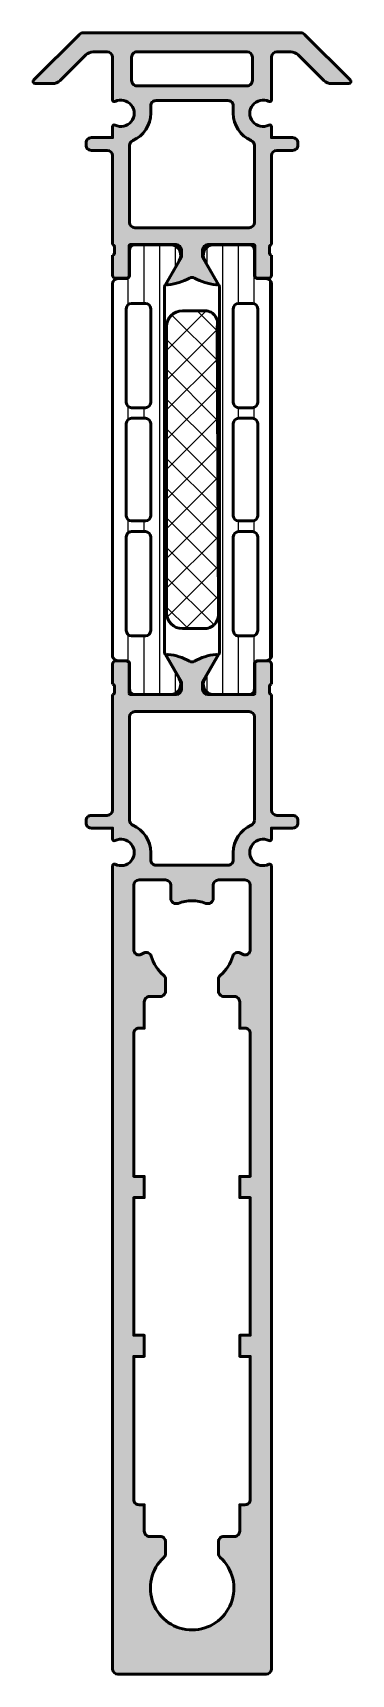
# Model space of a CAD drawing. Extents: x -8 to 23, y -75 to 80.
import ezdxf

# ---------------------------------------------------------------- set-up
doc = ezdxf.new("R2010")
doc.units = 0
for name, color, linetype, lineweight in [('0S-Alu contour', 7, 'Continuous', 50), ('0S-Alu hatch', 252, 'Continuous', 25), ('0S-Plastic contour', 254, 'Continuous', 50), ('0S-Plastic hatch', 253, 'Continuous', 25), ('0S-PT contour', 91, 'Continuous', 50), ('0S-PT hatch', 103, 'Continuous', 25)]:
    doc.layers.add(name, color=color, linetype=linetype, lineweight=lineweight)

# ---------------------------------------------------------------- blocks, each defined once
blk = doc.blocks.new('346070__6AEC225F_9B3D_4365_91C7_5714612A5323_')
at = {"layer": '0S-Alu hatch'}
h = blk.add_hatch(color=256, dxfattribs=at)
edge = h.paths.add_edge_path()
edge.add_arc((-7.3, 75.4), 0.2, 135, 270)
edge.add_line((-7.3, 75.2), (-5.66, 75.2))
edge.add_arc((-5.66, 76.2), 1, 270, 314.9931)
edge.add_line((-4.95, 75.49), (-2.53, 77.91))
edge.add_ellipse((-1.83, 77.2), major_axis=(-1, 0), ratio=1, start_angle=269.9987, end_angle=314.9931, ccw=False)
edge.add_line((-1.83, 78.2), (-0.5, 78.2))
edge.add_ellipse((-0.5, 77.7), major_axis=(-0.5, 0), ratio=1, start_angle=180, end_angle=269.9987, ccw=False)
edge.add_line((0, 77.7), (0, 73.67))
edge.add_arc((0.17, 73.67), 0.166, 179.3236, 296.6132)
edge.add_ellipse((0.8, 72.4), major_axis=(-1.25, 0), ratio=1, start_angle=63.3867, end_angle=296.6132, ccw=False)
edge.add_arc((0.17, 71.13), 0.166, 63.3867, 180)
edge.add_line((0, 71.13), (0, 70.1))
edge.add_line((0, 70.1), (-2, 70.1))
edge.add_arc((-2, 69.6), 0.5, 89.9714, 180.0286)
edge.add_line((-2.5, 69.6), (-2.5, 69.4))
edge.add_arc((-2, 69.4), 0.5, 179.9714, 270.0286)
edge.add_line((-2, 68.9), (-0.5, 68.9))
edge.add_ellipse((-0.5, 68.4), major_axis=(-0.5, 0), ratio=1, start_angle=180, end_angle=270, ccw=False)
edge.add_line((0, 68.4), (0, 60))
edge.add_ellipse((-0.08, 59.73), major_axis=(-0.279, 0), ratio=1, start_angle=178.8354, end_angle=253.5801, ccw=False)
edge.add_line((0.2, 59.73), (0.2, 59.27))
edge.add_ellipse((-0.08, 59.27), major_axis=(-0.279, 0), ratio=1, start_angle=106.4246, end_angle=181.1629, ccw=False)
edge.add_line((0, 59), (0, 57.12))
edge.add_arc((0.3, 57.12), 0.3, 180, 270)
edge.add_line((0.3, 56.82), (1.28, 56.82))
edge.add_arc((1.28, 57.12), 0.3, 270, 360)
edge.add_line((1.58, 57.12), (1.58, 59.88))
edge.add_ellipse((1.7, 59.88), major_axis=(-0.12, 0), ratio=1, start_angle=270, end_angle=360, ccw=False)
edge.add_line((1.7, 60), (6, 60))
edge.add_ellipse((6, 59.5), major_axis=(-0.5, 0), ratio=1, start_angle=180, end_angle=270, ccw=False)
edge.add_line((6.5, 59.5), (6.5, 58.8))
edge.add_line((6.5, 58.8), (5.12, 56.41))
edge.add_arc((5.24, 56.34), 0.138, 150, 275.6226)
edge.add_arc((4.76, 61.18), 5, 275.6226, 299.8582)
edge.add_ellipse((7.5, 56.41), major_axis=(-0.5, 0), ratio=1, start_angle=240.1418, end_angle=299.8582, ccw=False)
edge.add_arc((10.24, 61.18), 5, 240.1418, 264.3774)
edge.add_arc((9.76, 56.34), 0.138, 264.3774, 390)
edge.add_line((9.88, 56.41), (8.5, 58.8))
edge.add_line((8.5, 58.8), (8.5, 59.5))
edge.add_ellipse((9, 59.5), major_axis=(-0.5, 0), ratio=1, start_angle=270, end_angle=360, ccw=False)
edge.add_line((9, 60), (13.3, 60))
edge.add_ellipse((13.3, 59.88), major_axis=(-0.12, 0), ratio=1, start_angle=180, end_angle=270, ccw=False)
edge.add_line((13.42, 59.88), (13.42, 57.12))
edge.add_arc((13.72, 57.12), 0.3, 180, 270)
edge.add_line((13.72, 56.82), (14.7, 56.82))
edge.add_arc((14.7, 57.12), 0.3, 270, 360)
edge.add_line((15, 57.12), (15, 59))
edge.add_ellipse((15.08, 59.27), major_axis=(-0.279, 0), ratio=1, start_angle=-1.1629, end_angle=73.5754, ccw=False)
edge.add_line((14.8, 59.27), (14.8, 59.73))
edge.add_ellipse((15.08, 59.73), major_axis=(-0.279, 0), ratio=1, start_angle=-73.5801, end_angle=1.1646, ccw=False)
edge.add_line((15, 60), (15, 68.4))
edge.add_ellipse((15.5, 68.4), major_axis=(-0.5, 0), ratio=1, start_angle=270, end_angle=360, ccw=False)
edge.add_line((15.5, 68.9), (17, 68.9))
edge.add_arc((17, 69.4), 0.5, 269.9714, 360.0286)
edge.add_line((17.5, 69.4), (17.5, 69.6))
edge.add_arc((17, 69.6), 0.5, 359.9714, 450.0286)
edge.add_line((17, 70.1), (15, 70.1))
edge.add_line((15, 70.1), (15, 71.13))
edge.add_arc((14.83, 71.13), 0.166, 0, 116.6137)
edge.add_ellipse((14.2, 72.4), major_axis=(-1.25, 0), ratio=1, start_angle=-116.6132, end_angle=116.6137, ccw=False)
edge.add_arc((14.83, 73.67), 0.166, 243.3868, 361.6579)
edge.add_line((15, 73.67), (15, 77.7))
edge.add_ellipse((15.5, 77.7), major_axis=(-0.5, 0), ratio=1, start_angle=270.0013, end_angle=360, ccw=False)
edge.add_line((15.5, 78.2), (16.83, 78.2))
edge.add_ellipse((16.83, 77.2), major_axis=(-1, 0), ratio=1, start_angle=225.0069, end_angle=270.0013, ccw=False)
edge.add_line((17.53, 77.91), (19.95, 75.49))
edge.add_arc((20.66, 76.2), 1, 225.0069, 270)
edge.add_line((20.66, 75.2), (22.3, 75.2))
edge.add_arc((22.3, 75.4), 0.2, 270, 405)
edge.add_line((22.45, 75.54), (18.13, 79.85))
edge.add_arc((17.78, 79.5), 0.5, 45, 90)
edge.add_line((17.78, 80), (-2.78, 80))
edge.add_arc((-2.78, 79.5), 0.5, 90, 135)
edge.add_line((-3.13, 79.85), (-7.45, 75.54))
edge = h.paths.add_edge_path()
edge.add_ellipse((4.1, 73.1), major_axis=(-0.5, 0), ratio=1, start_angle=269.3674, end_angle=360, ccw=False)
edge.add_line((4.11, 73.6), (10.89, 73.6))
edge.add_ellipse((10.9, 73.1), major_axis=(-0.5, 0), ratio=1, start_angle=180, end_angle=270.6326, ccw=False)
edge.add_line((11.4, 73.1), (11.4, 72.4))
edge.add_arc((14.2, 72.4), 2.8, 180, 246.8074)
edge.add_ellipse((12.9, 69.37), major_axis=(-0.5, 0), ratio=1, start_angle=179.9966, end_angle=246.8074, ccw=False)
edge.add_line((13.4, 69.37), (13.4, 62.1))
edge.add_ellipse((12.9, 62.1), major_axis=(-0.5, 0), ratio=1, start_angle=90, end_angle=179.9966, ccw=False)
edge.add_line((12.9, 61.6), (2.1, 61.6))
edge.add_ellipse((2.1, 62.1), major_axis=(-0.5, 0), ratio=1, start_angle=0.0034, end_angle=90, ccw=False)
edge.add_line((1.6, 62.1), (1.6, 69.37))
edge.add_ellipse((2.1, 69.37), major_axis=(-0.5, 0), ratio=1, start_angle=-66.8085, end_angle=0.0034, ccw=False)
edge.add_arc((0.8, 72.4), 2.8, 293.1915, 360)
edge.add_line((3.6, 72.4), (3.6, 73.1))
edge = h.paths.add_edge_path()
edge.add_ellipse((2.3, 77.7), major_axis=(-0.5, 0), ratio=1, start_angle=-90, end_angle=0.0035, ccw=False)
edge.add_line((2.3, 78.2), (12.7, 78.2))
edge.add_ellipse((12.7, 77.7), major_axis=(-0.5, 0), ratio=1, start_angle=180.0008, end_angle=270, ccw=False)
edge.add_line((13.2, 77.7), (13.2, 75.5))
edge.add_ellipse((12.7, 75.5), major_axis=(-0.5, 0), ratio=1, start_angle=89.9737, end_angle=180.0263, ccw=False)
edge.add_line((12.7, 75), (2.3, 75))
edge.add_ellipse((2.3, 75.5), major_axis=(-0.5, 0), ratio=1, start_angle=-0.0263, end_angle=90.0263, ccw=False)
edge.add_line((1.8, 75.5), (1.8, 77.7))
at = {"layer": '0S-Alu contour', "color": 7}
for points in [[(-3.13, 79.85), (-7.45, 75.54)], [(17.78, 80), (-2.78, 80)], [(22.45, 75.54), (18.13, 79.85)], [(-4.95, 75.49), (-2.53, 77.91)], [(-1.83, 78.2), (-0.5, 78.2)], [(0, 77.7), (0, 73.67)], [(1.8, 75.5), (1.8, 77.7)], [(2.3, 78.2), (12.7, 78.2)], [(13.2, 77.7), (13.2, 75.5)], [(15, 73.67), (15, 77.7)], [(15.5, 78.2), (16.83, 78.2)], [(17.53, 77.91), (19.95, 75.49)], [(-7.3, 75.2), (-5.66, 75.2)], [(12.7, 75), (2.3, 75)], [(20.66, 75.2), (22.3, 75.2)], [(3.6, 72.4), (3.6, 73.1)], [(4.11, 73.6), (10.89, 73.6)], [(11.4, 73.1), (11.4, 72.4)], [(0, 71.13), (0, 70.1), (-2, 70.1)], [(17, 70.1), (15, 70.1), (15, 71.13)], [(-2.5, 69.6), (-2.5, 69.4)], [(-2, 68.9), (-0.5, 68.9)], [(0, 68.4), (0, 60)], [(1.6, 62.1), (1.6, 69.37)], [(13.4, 69.37), (13.4, 62.1)], [(15, 60), (15, 68.4)], [(15.5, 68.9), (17, 68.9)], [(17.5, 69.4), (17.5, 69.6)], [(12.9, 61.6), (2.1, 61.6)], [(0, 59), (0, 57.12)], [(0.2, 59.73), (0.2, 59.27)], [(1.58, 57.12), (1.58, 59.88)], [(1.7, 60), (6, 60)], [(6.5, 59.5), (6.5, 58.8), (5.12, 56.41)], [(9.88, 56.41), (8.5, 58.8), (8.5, 59.5)], [(9, 60), (13.3, 60)], [(13.42, 59.88), (13.42, 57.12)], [(14.8, 59.27), (14.8, 59.73)], [(15, 57.12), (15, 59)], [(0.3, 56.82), (1.28, 56.82)], [(13.72, 56.82), (14.7, 56.82)]]:
    blk.add_lwpolyline(points, dxfattribs=at)
for centre, radius, start, end in [((-2.78, 79.5), 0.5, 90, 135), ((17.78, 79.5), 0.5, 45, 90), ((-7.3, 75.4), 0.2, 135, 270), ((-5.66, 76.2), 1, 270, 314.9931), ((20.66, 76.2), 1, 225.0069, 270), ((22.3, 75.4), 0.2, 270, 45), ((0.17, 73.67), 0.166, 179.3236, 296.6132), ((14.83, 73.67), 0.166, 243.3868, 1.6579), ((0.8, 72.4), 2.8, 293.1915, 0), ((14.2, 72.4), 2.8, 180, 246.8074), ((-2, 69.6), 0.5, 89.9714, 180.0286), ((0.17, 71.13), 0.166, 63.3867, 180), ((14.83, 71.13), 0.166, 0, 116.6137), ((17, 69.6), 0.5, 359.9714, 90.0286), ((-2, 69.4), 0.5, 179.9714, 270.0286), ((17, 69.4), 0.5, 269.9714, 0.0286), ((0.3, 57.12), 0.3, 180, 270), ((1.28, 57.12), 0.3, 270, 0), ((5.24, 56.34), 0.138, 150, 275.6226), ((4.76, 61.18), 5, 275.6226, 299.8582), ((10.24, 61.18), 5, 240.1418, 264.3774), ((9.76, 56.34), 0.138, 264.3774, 30), ((13.72, 57.12), 0.3, 180, 270), ((14.7, 57.12), 0.3, 270, 0)]:
    blk.add_arc(centre, radius, start, end, dxfattribs=at)
at = {"layer": '0S-Alu contour', "color": 7, "extrusion": (0, 0, -1)}
for centre, radius, start, end in [((1.83, 77.2), 1, 45.0069, 90.0013), ((0.5, 77.7), 0.5, 90.0013, 180), ((-2.3, 77.7), 0.5, 359.9965, 90), ((-12.7, 77.7), 0.5, 90, 179.9992), ((-15.5, 77.7), 0.5, 0, 89.9987), ((-16.83, 77.2), 1, 89.9987, 134.9931), ((-2.3, 75.5), 0.5, 269.9737, 0.0263), ((-12.7, 75.5), 0.5, 179.9737, 270.0263), ((-0.8, 72.4), 1.25, 63.3868, 296.6133), ((-4.1, 73.1), 0.5, 0, 90.6326), ((-10.9, 73.1), 0.5, 89.3674, 180), ((-14.2, 72.4), 1.25, 243.3863, 116.6132), ((-2.1, 69.37), 0.5, 359.9966, 66.8085), ((-12.9, 69.37), 0.5, 113.1926, 180.0034), ((0.5, 68.4), 0.5, 90, 180), ((-15.5, 68.4), 0.5, 0, 90), ((-2.1, 62.1), 0.5, 270, 359.9966), ((-12.9, 62.1), 0.5, 180.0034, 270), ((0.08, 59.73), 0.279, 106.4199, 181.1646), ((0.08, 59.27), 0.279, 178.8371, 253.5754), ((-1.7, 59.88), 0.12, 0, 90), ((-6, 59.5), 0.5, 90, 180), ((-9, 59.5), 0.5, 0, 90), ((-13.3, 59.88), 0.12, 90, 180), ((-15.08, 59.73), 0.279, 358.8354, 73.5801), ((-15.08, 59.27), 0.279, 286.4246, 1.1629), ((-7.5, 56.41), 0.5, 60.1418, 119.8582)]:
    blk.add_arc(centre, radius, start, end, dxfattribs=at)
blk = doc.blocks.new('284015__CA90C4B4_75AA_494A_9CF4_48C6BF508B2E___D37AB3AD_0D59_4E11_B7DD_0F85946FB85B_')
at = {"layer": '0S-Plastic hatch'}
h = blk.add_hatch(dxfattribs=at)
h.set_pattern_fill('ANSI31', color=256, scale=0.468, angle=45, style=0)
edge = h.paths.add_edge_path()
edge.add_line((0, 56.29), (0, 21.21))
edge.add_arc((0.5, 21.21), 0.5, 180.0018, 270.002)
edge.add_line((0.5, 20.71), (1.31, 20.71))
edge.add_ellipse((1.31, 20.41), major_axis=(-0.3, 0), ratio=1, start_angle=180.0021, end_angle=270.002, ccw=False)
edge.add_line((1.61, 20.41), (1.61, 18.01))
edge.add_arc((2.11, 18.01), 0.5, 180.0018, 270.0021)
edge.add_line((2.11, 17.51), (5.59, 17.51))
edge.add_arc((5.44, 18.5), 1, 278.1837, 392.7291)
edge.add_line((6.29, 19.04), (4.97, 21.32))
edge.add_ellipse((5.4, 21.57), major_axis=(-0.5, 0), ratio=1, start_angle=0.0018, end_angle=30.0021, ccw=False)
edge.add_line((4.9, 21.57), (4.9, 55.93))
edge.add_ellipse((5.4, 55.93), major_axis=(-0.5, 0), ratio=1, start_angle=-29.9979, end_angle=0.0018, ccw=False)
edge.add_line((4.97, 56.18), (6.28, 58.46))
edge.add_arc((5.44, 59), 1, 327.2751, 441.8205)
edge.add_line((5.59, 59.99), (2.11, 59.99))
edge.add_arc((2.11, 59.49), 0.5, 90.0021, 180.01)
edge.add_line((1.61, 59.49), (1.61, 57.09))
edge.add_ellipse((1.31, 57.09), major_axis=(-0.3, 0), ratio=1, start_angle=90.002, end_angle=180.01, ccw=False)
edge.add_line((1.31, 56.79), (0.5, 56.79))
edge.add_arc((0.5, 56.29), 0.5, 90.002, 180.0018)
edge = h.paths.add_edge_path()
edge.add_ellipse((1.8, 53.95), major_axis=(-0.5, 0), ratio=1, start_angle=270, end_angle=360, ccw=False)
edge.add_line((1.8, 54.45), (3.1, 54.45))
edge.add_ellipse((3.1, 53.95), major_axis=(-0.5, 0), ratio=1, start_angle=180, end_angle=270, ccw=False)
edge.add_line((3.6, 53.95), (3.6, 45.1))
edge.add_ellipse((3.1, 45.1), major_axis=(-0.5, 0), ratio=1, start_angle=90, end_angle=180, ccw=False)
edge.add_line((3.1, 44.6), (1.8, 44.6))
edge.add_ellipse((1.8, 45.1), major_axis=(-0.5, 0), ratio=1, start_angle=0, end_angle=90, ccw=False)
edge.add_line((1.3, 45.1), (1.3, 53.95))
edge = h.paths.add_edge_path()
edge.add_ellipse((1.8, 43.1), major_axis=(-0.5, 0), ratio=1, start_angle=270, end_angle=360, ccw=False)
edge.add_line((1.8, 43.6), (3.1, 43.6))
edge.add_ellipse((3.1, 43.1), major_axis=(-0.5, 0), ratio=1, start_angle=180, end_angle=270, ccw=False)
edge.add_line((3.6, 43.1), (3.6, 34.4))
edge.add_ellipse((3.1, 34.4), major_axis=(-0.5, 0), ratio=1, start_angle=90, end_angle=180, ccw=False)
edge.add_line((3.1, 33.9), (1.8, 33.9))
edge.add_ellipse((1.8, 34.4), major_axis=(-0.5, 0), ratio=1, start_angle=0, end_angle=90, ccw=False)
edge.add_line((1.3, 34.4), (1.3, 43.1))
edge = h.paths.add_edge_path()
edge.add_line((1.3, 23.55), (1.3, 32.4))
edge.add_ellipse((1.8, 32.4), major_axis=(-0.5, 0), ratio=1, start_angle=269.9981, end_angle=360, ccw=False)
edge.add_line((1.8, 32.9), (3.1, 32.9))
edge.add_ellipse((3.1, 32.4), major_axis=(-0.5, 0), ratio=1, start_angle=180, end_angle=270, ccw=False)
edge.add_line((3.6, 32.4), (3.6, 23.55))
edge.add_ellipse((3.1, 23.55), major_axis=(-0.5, 0), ratio=1, start_angle=90, end_angle=180, ccw=False)
edge.add_line((3.1, 23.05), (1.8, 23.05))
edge.add_ellipse((1.8, 23.55), major_axis=(-0.5, 0), ratio=1, start_angle=0, end_angle=90, ccw=False)
at = {"layer": '0S-Alu contour', "color": 7}
for points in [[(1.8, 54.45), (3.1, 54.45)], [(1.3, 45.1), (1.3, 53.95)], [(3.6, 53.95), (3.6, 45.1)], [(3.1, 44.6), (1.8, 44.6)], [(1.8, 43.6), (3.1, 43.6)], [(1.3, 34.4), (1.3, 43.1)], [(3.6, 43.1), (3.6, 34.4)], [(3.1, 33.9), (1.8, 33.9)], [(1.8, 32.9), (3.1, 32.9)], [(1.3, 23.55), (1.3, 32.4)], [(3.6, 32.4), (3.6, 23.55)], [(3.1, 23.05), (1.8, 23.05)]]:
    blk.add_lwpolyline(points, dxfattribs=at)
at = {"layer": '0S-Alu contour', "color": 7, "extrusion": (0, 0, -1)}
for centre, start, end in [((-1.8, 53.95), 0, 90), ((-3.1, 53.95), 90, 180), ((-1.8, 45.1), 270, 0), ((-3.1, 45.1), 180, 270), ((-1.8, 43.1), 0, 90), ((-3.1, 43.1), 90, 180), ((-1.8, 34.4), 270, 0), ((-3.1, 34.4), 180, 270), ((-1.8, 32.4), 0, 90.0019), ((-3.1, 32.4), 90, 180), ((-1.8, 23.55), 270, 0), ((-3.1, 23.55), 180, 270)]:
    blk.add_arc(centre, 0.5, start, end, dxfattribs=at)
at = {"layer": '0S-Plastic contour', "color": 7}
for points in [[(1.61, 59.49), (1.61, 57.09)], [(5.59, 59.99), (2.11, 59.99)], [(4.97, 56.18), (6.28, 58.46)], [(0, 56.29), (0, 21.21)], [(1.31, 56.79), (0.5, 56.79)], [(4.9, 21.57), (4.9, 55.93)], [(0.5, 20.71), (1.31, 20.71)], [(1.61, 20.41), (1.61, 18.01)], [(6.29, 19.04), (4.97, 21.32)], [(2.11, 17.51), (5.59, 17.51)]]:
    blk.add_lwpolyline(points, dxfattribs=at)
for centre, radius, start, end in [((2.11, 59.49), 0.5, 90.0021, 180.01), ((5.44, 59), 1, 327.2751, 81.8205), ((0.5, 56.29), 0.5, 90.002, 180.0018), ((0.5, 21.21), 0.5, 180.0018, 270.002), ((5.44, 18.5), 1, 278.1837, 32.7291), ((2.11, 18.01), 0.5, 180.0018, 270.0021)]:
    blk.add_arc(centre, radius, start, end, dxfattribs=at)
at = {"layer": '0S-Plastic contour', "color": 7, "extrusion": (0, 0, -1)}
for centre, radius, start, end in [((-1.31, 57.09), 0.3, 179.99, 269.998), ((-5.4, 55.93), 0.5, 359.9982, 29.9979), ((-1.31, 20.41), 0.3, 89.998, 179.9979), ((-5.4, 21.57), 0.5, 329.9979, 359.9982)]:
    blk.add_arc(centre, radius, start, end, dxfattribs=at)
blk = doc.blocks.new('284015__5A5BF26E_9A7B_4043_A7BF_CD80CA298E03___07A9B4AB_AF1B_498D_90B7_ADC2DD7A54EF_')
at = {"layer": '0S-Plastic hatch'}
h = blk.add_hatch(dxfattribs=at)
h.set_pattern_fill('ANSI31', color=256, scale=0.468, angle=45, style=0)
edge = h.paths.add_edge_path()
edge.add_line((15, 56.29), (15, 21.21))
edge.add_ellipse((14.5, 21.21), major_axis=(-0.5, 0), ratio=1, start_angle=89.998, end_angle=179.9982, ccw=False)
edge.add_line((14.5, 20.71), (13.69, 20.71))
edge.add_arc((13.69, 20.41), 0.3, 89.998, 179.9979)
edge.add_line((13.39, 20.41), (13.39, 18.01))
edge.add_ellipse((12.89, 18.01), major_axis=(-0.5, 0), ratio=1, start_angle=89.9979, end_angle=179.9982, ccw=False)
edge.add_line((12.89, 17.51), (9.41, 17.51))
edge.add_ellipse((9.56, 18.5), major_axis=(-1, 0), ratio=1, start_angle=-32.7291, end_angle=81.8163, ccw=False)
edge.add_line((8.71, 19.04), (10.03, 21.32))
edge.add_arc((9.6, 21.57), 0.5, 329.9979, 359.9982)
edge.add_line((10.1, 21.57), (10.1, 55.93))
edge.add_arc((9.6, 55.93), 0.5, 359.9982, 389.9979)
edge.add_line((10.03, 56.18), (8.72, 58.46))
edge.add_ellipse((9.56, 59), major_axis=(-1, 0), ratio=1, start_angle=-81.8205, end_angle=32.7249, ccw=False)
edge.add_line((9.41, 59.99), (12.89, 59.99))
edge.add_ellipse((12.89, 59.49), major_axis=(-0.5, 0), ratio=1, start_angle=179.99, end_angle=269.9982, ccw=False)
edge.add_line((13.39, 59.49), (13.39, 57.09))
edge.add_arc((13.69, 57.09), 0.3, 179.99, 269.998)
edge.add_line((13.69, 56.79), (14.5, 56.79))
edge.add_ellipse((14.5, 56.29), major_axis=(-0.5, 0), ratio=1, start_angle=179.9982, end_angle=269.998, ccw=False)
edge = h.paths.add_edge_path()
edge.add_arc((13.2, 53.95), 0.5, 0, 90)
edge.add_line((13.2, 54.45), (11.9, 54.45))
edge.add_arc((11.9, 53.95), 0.5, 90, 180)
edge.add_line((11.4, 53.95), (11.4, 45.1))
edge.add_arc((11.9, 45.1), 0.5, 180, 270)
edge.add_line((11.9, 44.6), (13.2, 44.6))
edge.add_arc((13.2, 45.1), 0.5, 270, 360)
edge.add_line((13.7, 45.1), (13.7, 53.95))
edge = h.paths.add_edge_path()
edge.add_line((11.4, 43.1), (11.4, 34.4))
edge.add_arc((11.9, 34.4), 0.5, 180, 270)
edge.add_line((11.9, 33.9), (13.2, 33.9))
edge.add_arc((13.2, 34.4), 0.5, 270, 360)
edge.add_line((13.7, 34.4), (13.7, 43.1))
edge.add_arc((13.2, 43.1), 0.5, 0, 90)
edge.add_line((13.2, 43.6), (11.9, 43.6))
edge.add_arc((11.9, 43.1), 0.5, 90, 180)
edge = h.paths.add_edge_path()
edge.add_line((13.7, 23.55), (13.7, 32.4))
edge.add_arc((13.2, 32.4), 0.5, 0, 90)
edge.add_line((13.2, 32.9), (11.9, 32.9))
edge.add_arc((11.9, 32.4), 0.5, 90, 180)
edge.add_line((11.4, 32.4), (11.4, 23.55))
edge.add_arc((11.9, 23.55), 0.5, 180, 270.0004)
edge.add_line((11.9, 23.05), (13.2, 23.05))
edge.add_arc((13.2, 23.55), 0.5, 270, 360)
at = {"layer": '0S-Alu contour', "color": 7}
for points in [[(13.2, 54.45), (11.9, 54.45)], [(11.4, 53.95), (11.4, 45.1)], [(13.7, 45.1), (13.7, 53.95)], [(11.9, 44.6), (13.2, 44.6)], [(13.2, 43.6), (11.9, 43.6)], [(11.4, 43.1), (11.4, 34.4)], [(13.7, 34.4), (13.7, 43.1)], [(11.9, 33.9), (13.2, 33.9)], [(13.2, 32.9), (11.9, 32.9)], [(11.4, 32.4), (11.4, 23.55)], [(13.7, 23.55), (13.7, 32.4)], [(11.9, 23.05), (13.2, 23.05)]]:
    blk.add_lwpolyline(points, dxfattribs=at)
for centre, start, end in [((11.9, 53.95), 90, 180), ((13.2, 53.95), 0, 90), ((11.9, 45.1), 180, 270), ((13.2, 45.1), 270, 0), ((11.9, 43.1), 90, 180), ((13.2, 43.1), 0, 90), ((11.9, 34.4), 180, 270), ((13.2, 34.4), 270, 0), ((11.9, 32.4), 90, 180), ((13.2, 32.4), 0, 90), ((11.9, 23.55), 180, 270.0004), ((13.2, 23.55), 270, 0)]:
    blk.add_arc(centre, 0.5, start, end, dxfattribs=at)
at = {"layer": '0S-Plastic contour', "color": 7}
for points in [[(9.41, 59.99), (12.89, 59.99)], [(13.39, 59.49), (13.39, 57.09)], [(10.03, 56.18), (8.72, 58.46)], [(10.1, 21.57), (10.1, 55.93)], [(13.69, 56.79), (14.5, 56.79)], [(15, 56.29), (15, 21.21)], [(8.71, 19.04), (10.03, 21.32)], [(13.39, 20.41), (13.39, 18.01)], [(14.5, 20.71), (13.69, 20.71)], [(12.89, 17.51), (9.41, 17.51)]]:
    blk.add_lwpolyline(points, dxfattribs=at)
at = {"layer": '0S-Plastic contour', "color": 7, "extrusion": (0, 0, -1)}
for centre, radius, start, end in [((-9.56, 59), 1, 327.2751, 81.8205), ((-12.89, 59.49), 0.5, 90.0018, 180.01), ((-14.5, 56.29), 0.5, 90.002, 180.0018), ((-14.5, 21.21), 0.5, 180.0018, 270.002), ((-9.56, 18.5), 1, 278.1837, 32.7291), ((-12.89, 18.01), 0.5, 180.0018, 270.0021)]:
    blk.add_arc(centre, radius, start, end, dxfattribs=at)
at = {"layer": '0S-Plastic contour', "color": 7}
for centre, radius, start, end in [((9.6, 55.93), 0.5, 359.9982, 29.9979), ((13.69, 57.09), 0.3, 179.99, 269.998), ((9.6, 21.57), 0.5, 329.9979, 359.9982), ((13.69, 20.41), 0.3, 89.998, 179.9979)]:
    blk.add_arc(centre, radius, start, end, dxfattribs=at)
blk = doc.blocks.new('382420__38270A12_8EBD_44A9_BA57_198BCC678F9F_')
at = {"layer": '0S-PT hatch'}
h = blk.add_hatch(dxfattribs=at)
h.set_pattern_fill('ANSI37', color=256, scale=0.625, angle=90, style=0)
edge = h.paths.add_edge_path()
edge.add_arc((6.6, 52.24), 1.5, 90, 180)
edge.add_line((5.1, 52.24), (5.1, 25.24))
edge.add_arc((6.6, 25.24), 1.5, 180, 270)
edge.add_line((6.6, 23.74), (8.6, 23.74))
edge.add_arc((8.66, 25.09), 1.35, 267.3372, 366.4399)
edge.add_line((10, 25.24), (9.88, 52.24))
edge.add_arc((8.73, 52.56), 1.19, 344.5011, 456.3549)
edge.add_line((8.6, 53.74), (6.6, 53.74))
at = {"layer": '0S-PT contour', "color": 7}
for points in [[(8.6, 53.74), (6.6, 53.74)], [(5.1, 52.24), (5.1, 25.24)], [(10, 25.24), (9.88, 52.24)], [(6.6, 23.74), (8.6, 23.74)]]:
    blk.add_lwpolyline(points, dxfattribs=at)
for centre, radius, start, end in [((6.6, 52.24), 1.5, 90, 180), ((8.73, 52.56), 1.19, 344.5011, 96.3549), ((6.6, 25.24), 1.5, 180, 270), ((8.66, 25.09), 1.35, 267.3372, 6.4399)]:
    blk.add_arc(centre, radius, start, end, dxfattribs=at)
blk = doc.blocks.new('346110__FFDD0E82_2DC8_4DF4_AF23_F9355C2C7456_')
at = {"layer": '0S-Alu hatch'}
h = blk.add_hatch(color=256, dxfattribs=at)
edge = h.paths.add_edge_path()
edge.add_line((0, 17.5), (0, 6.6))
edge.add_ellipse((-0.5, 6.6), major_axis=(-0.5, 0), ratio=1, start_angle=90.0045, end_angle=179.9955, ccw=False)
edge.add_line((-0.5, 6.1), (-2, 6.1))
edge.add_arc((-2, 5.6), 0.5, 89.9705, 180.0296)
edge.add_line((-2.5, 5.6), (-2.5, 5.4))
edge.add_arc((-2, 5.4), 0.5, 179.9695, 270.0305)
edge.add_line((-2, 4.9), (0, 4.9))
edge.add_line((0, 4.9), (0, 3.91))
edge.add_arc((0.16, 3.87), 0.169, 167.4091, 296.5818)
edge.add_ellipse((0.8, 2.6), major_axis=(-1.25, 0), ratio=1, start_angle=63.3868, end_angle=296.5818, ccw=False)
edge.add_arc((0.17, 1.33), 0.166, 63.3868, 180.6282)
edge.add_line((0, 1.33), (0, -74.5))
edge.add_arc((0.5, -74.5), 0.5, 180.001, 270)
edge.add_line((0.5, -75), (14.5, -75))
edge.add_arc((14.5, -74.5), 0.5, 270, 360)
edge.add_line((15, -74.5), (15, 1.33))
edge.add_arc((14.83, 1.33), 0.166, 358.7639, 476.6132)
edge.add_ellipse((14.2, 2.6), major_axis=(-1.25, 0), ratio=1, start_angle=-116.6135, end_angle=116.6132, ccw=False)
edge.add_arc((14.83, 3.87), 0.166, 243.3865, 360)
edge.add_line((15, 3.87), (15, 4.9))
edge.add_line((15, 4.9), (17, 4.9))
edge.add_arc((17, 5.4), 0.5, 269.9695, 360.0305)
edge.add_line((17.5, 5.4), (17.5, 5.6))
edge.add_arc((17, 5.6), 0.5, 359.9704, 450.0295)
edge.add_line((17, 6.1), (15.5, 6.1))
edge.add_ellipse((15.5, 6.6), major_axis=(-0.5, 0), ratio=1, start_angle=0.0045, end_angle=90, ccw=False)
edge.add_line((15, 6.6), (15, 17.5))
edge.add_ellipse((15.08, 17.77), major_axis=(-0.279, 0), ratio=1, start_angle=-1.1646, end_angle=73.5801, ccw=False)
edge.add_line((14.8, 17.77), (14.8, 18.23))
edge.add_ellipse((15.08, 18.23), major_axis=(-0.279, 0), ratio=1, start_angle=-73.5754, end_angle=1.1629, ccw=False)
edge.add_line((15, 18.5), (15, 20.38))
edge.add_arc((14.7, 20.38), 0.3, 0, 90)
edge.add_line((14.7, 20.68), (13.72, 20.68))
edge.add_arc((13.72, 20.38), 0.3, 90, 180)
edge.add_line((13.42, 20.38), (13.42, 17.62))
edge.add_ellipse((13.3, 17.62), major_axis=(-0.12, 0), ratio=1, start_angle=90, end_angle=180, ccw=False)
edge.add_line((13.3, 17.5), (9, 17.5))
edge.add_ellipse((9, 18), major_axis=(-0.5, 0), ratio=1, start_angle=0, end_angle=90, ccw=False)
edge.add_line((8.5, 18), (8.5, 18.7))
edge.add_line((8.5, 18.7), (9.88, 21.09))
edge.add_arc((9.76, 21.16), 0.138, 330, 455.6226)
edge.add_arc((10.24, 16.32), 5, 95.6226, 119.858)
edge.add_ellipse((7.5, 21.09), major_axis=(-0.5, 0), ratio=1, start_angle=60.1414, end_angle=119.858, ccw=False)
edge.add_arc((4.76, 16.32), 5, 60.1414, 84.3774)
edge.add_arc((5.24, 21.16), 0.138, 84.3774, 210)
edge.add_line((5.12, 21.09), (6.5, 18.7))
edge.add_line((6.5, 18.7), (6.5, 18))
edge.add_ellipse((6, 18), major_axis=(-0.5, 0), ratio=1, start_angle=90, end_angle=180, ccw=False)
edge.add_line((6, 17.5), (1.7, 17.5))
edge.add_ellipse((1.7, 17.62), major_axis=(-0.12, 0), ratio=1, start_angle=0, end_angle=90, ccw=False)
edge.add_line((1.58, 17.62), (1.58, 20.38))
edge.add_arc((1.28, 20.38), 0.3, 0, 90)
edge.add_line((1.28, 20.68), (0.3, 20.68))
edge.add_arc((0.3, 20.38), 0.3, 90, 180)
edge.add_line((0, 20.38), (0, 18.5))
edge.add_ellipse((-0.08, 18.23), major_axis=(-0.279, 0), ratio=1, start_angle=178.8371, end_angle=253.5754, ccw=False)
edge.add_line((0.2, 18.23), (0.2, 17.77))
edge.add_ellipse((-0.08, 17.77), major_axis=(-0.279, 0), ratio=1, start_angle=106.4199, end_angle=181.1646, ccw=False)
edge = h.paths.add_edge_path()
edge.add_ellipse((2.1, 15.4), major_axis=(-0.5, 0), ratio=1, start_angle=270, end_angle=360, ccw=False)
edge.add_line((2.1, 15.9), (12.9, 15.9))
edge.add_ellipse((12.9, 15.4), major_axis=(-0.5, 0), ratio=1, start_angle=180, end_angle=270, ccw=False)
edge.add_line((13.4, 15.4), (13.4, 5.64))
edge.add_ellipse((12.9, 5.63), major_axis=(-0.5, 0), ratio=1, start_angle=113.2006, end_angle=180.2348, ccw=False)
edge.add_arc((14.2, 2.6), 2.8, 113.2006, 180)
edge.add_line((11.4, 2.6), (11.4, 1.9))
edge.add_ellipse((10.9, 1.9), major_axis=(-0.5, 0), ratio=1, start_angle=89.4633, end_angle=180, ccw=False)
edge.add_line((10.9, 1.4), (4.1, 1.4))
edge.add_ellipse((4.1, 1.9), major_axis=(-0.5, 0), ratio=1, start_angle=0, end_angle=90.5367, ccw=False)
edge.add_line((3.6, 1.9), (3.6, 2.6))
edge.add_arc((0.8, 2.6), 2.8, 0, 66.7994)
edge.add_ellipse((2.1, 5.63), major_axis=(-0.5, 0), ratio=1, start_angle=0, end_angle=66.7994, ccw=False)
edge.add_line((1.6, 5.63), (1.6, 15.4))
edge = h.paths.add_edge_path()
edge.add_line((2.93, -6.91), (2.74, -7.02))
edge.add_ellipse((2.5, -6.58), major_axis=(-0.5, 0), ratio=1, start_angle=0.022, end_angle=118.4571, ccw=False)
edge.add_line((2, -6.58), (2, -0.5))
edge.add_ellipse((2.5, -0.5), major_axis=(-0.5, 0), ratio=1, start_angle=270, end_angle=360, ccw=False)
edge.add_line((2.5, 0), (5, 0))
edge.add_ellipse((5, -0.5), major_axis=(-0.5, 0), ratio=1, start_angle=180, end_angle=270, ccw=False)
edge.add_line((5.5, -0.5), (5.5, -1.74))
edge.add_arc((6, -1.74), 0.5, 180, 291.1571)
edge.add_ellipse((7.5, -5.62), major_axis=(-3.66, 0), ratio=1, start_angle=248.8429, end_angle=291.1571, ccw=False)
edge.add_arc((9, -1.74), 0.5, 248.8429, 360)
edge.add_line((9.5, -1.74), (9.5, -0.5))
edge.add_ellipse((10, -0.5), major_axis=(-0.5, 0), ratio=1, start_angle=270, end_angle=360, ccw=False)
edge.add_line((10, 0), (12.5, 0))
edge.add_ellipse((12.5, -0.5), major_axis=(-0.5, 0), ratio=1, start_angle=180, end_angle=270, ccw=False)
edge.add_line((13, -0.5), (13, -6.58))
edge.add_ellipse((12.5, -6.58), major_axis=(-0.5, 0), ratio=1, start_angle=61.5429, end_angle=179.978, ccw=False)
edge.add_line((12.26, -7.02), (12.07, -6.91))
edge.add_arc((11.82, -7.34), 0.5, 59.9999, 163.5839)
edge.add_ellipse((7.71, -6.13), major_axis=(-3.79, 0), ratio=1, start_angle=130.661, end_angle=163.5839, ccw=False)
edge.add_arc((10.5, -9.38), 0.5, 130.661, 180)
edge.add_line((10, -9.38), (10, -10.5))
edge.add_arc((10.5, -10.5), 0.5, 179.9724, 270.0276)
edge.add_line((10.5, -11), (11.5, -11))
edge.add_ellipse((11.5, -11.5), major_axis=(-0.5, 0), ratio=1, start_angle=179.9649, end_angle=270.0351, ccw=False)
edge.add_line((12, -11.5), (12, -14))
edge.add_line((12, -14), (12.5, -14))
edge.add_ellipse((12.5, -14.5), major_axis=(-0.5, 0), ratio=1, start_angle=179.9704, end_angle=270.0296, ccw=False)
edge.add_line((13, -14.5), (13, -28))
edge.add_line((13, -28), (12, -28))
edge.add_line((12, -28), (12, -30))
edge.add_line((12, -30), (13, -30))
edge.add_line((13, -30), (13, -42.99))
edge.add_line((13, -42.99), (12, -42.99))
edge.add_line((12, -42.99), (12, -44.99))
edge.add_line((12, -44.99), (13, -44.99))
edge.add_line((13, -44.99), (13, -58.5))
edge.add_ellipse((12.5, -58.5), major_axis=(-0.5, 0), ratio=1, start_angle=89.9708, end_angle=180.0292, ccw=False)
edge.add_line((12.5, -59), (12, -59))
edge.add_line((12, -59), (12, -61.49))
edge.add_ellipse((11.5, -61.5), major_axis=(-0.5, 0), ratio=1, start_angle=89.9719, end_angle=180.0281, ccw=False)
edge.add_line((11.5, -61.99), (10.5, -61.99))
edge.add_arc((10.5, -62.49), 0.5, 89.9716, 180.0284)
edge.add_line((10, -62.49), (10, -63.6))
edge.add_arc((10.5, -63.6), 0.5, 180, 227.6884)
edge.add_ellipse((7.51, -66.88), major_axis=(-3.94, 0), ratio=1, start_angle=-47.4002, end_angle=227.6884, ccw=False)
edge.add_arc((4.5, -63.61), 0.5, 312.5998, 360)
edge.add_line((5, -63.61), (5, -62.49))
edge.add_arc((4.5, -62.49), 0.5, 359.9716, 450.0284)
edge.add_line((4.5, -61.99), (3.5, -61.99))
edge.add_ellipse((3.5, -61.5), major_axis=(-0.5, 0), ratio=1, start_angle=-0.0281, end_angle=90.0281, ccw=False)
edge.add_line((3, -61.49), (3, -59))
edge.add_line((3, -59), (2.5, -59))
edge.add_ellipse((2.5, -58.5), major_axis=(-0.5, 0), ratio=1, start_angle=-0.0292, end_angle=90.0292, ccw=False)
edge.add_line((2, -58.5), (2, -44.99))
edge.add_line((2, -44.99), (3, -44.99))
edge.add_line((3, -44.99), (3, -42.99))
edge.add_line((3, -42.99), (2, -42.99))
edge.add_line((2, -42.99), (2, -30))
edge.add_line((2, -30), (3, -30))
edge.add_line((3, -30), (3, -28))
edge.add_line((3, -28), (2, -28))
edge.add_line((2, -28), (2, -14.5))
edge.add_ellipse((2.5, -14.5), major_axis=(-0.5, 0), ratio=1, start_angle=-90.0296, end_angle=0.0296, ccw=False)
edge.add_line((2.5, -14), (3, -14))
edge.add_line((3, -14), (3, -11.5))
edge.add_ellipse((3.5, -11.5), major_axis=(-0.5, 0), ratio=1, start_angle=-90.0351, end_angle=0.0351, ccw=False)
edge.add_line((3.5, -11), (4.5, -11))
edge.add_arc((4.5, -10.5), 0.5, 269.9724, 360.0276)
edge.add_line((5, -10.5), (5, -9.38))
edge.add_arc((4.5, -9.38), 0.5, 0, 49.339)
edge.add_ellipse((7.29, -6.13), major_axis=(-3.79, 0), ratio=1, start_angle=16.4161, end_angle=49.339, ccw=False)
edge.add_arc((3.18, -7.34), 0.5, 16.4161, 120.0001)
at = {"layer": '0S-Alu contour', "color": 7}
for points in [[(0, 20.38), (0, 18.5)], [(1.28, 20.68), (0.3, 20.68)], [(1.58, 17.62), (1.58, 20.38)], [(5.12, 21.09), (6.5, 18.7), (6.5, 18)], [(8.5, 18), (8.5, 18.7), (9.88, 21.09)], [(13.42, 20.38), (13.42, 17.62)], [(14.7, 20.68), (13.72, 20.68)], [(15, 18.5), (15, 20.38)], [(0, 17.5), (0, 6.6)], [(0.2, 18.23), (0.2, 17.77)], [(6, 17.5), (1.7, 17.5)], [(13.3, 17.5), (9, 17.5)], [(14.8, 17.77), (14.8, 18.23)], [(15, 6.6), (15, 17.5)], [(2.1, 15.9), (12.9, 15.9)], [(1.6, 5.63), (1.6, 15.4)], [(13.4, 15.4), (13.4, 5.64)], [(-2.5, 5.6), (-2.5, 5.4)], [(-0.5, 6.1), (-2, 6.1)], [(-2, 4.9), (0, 4.9), (0, 3.91)], [(15, 3.87), (15, 4.9), (17, 4.9)], [(17, 6.1), (15.5, 6.1)], [(17.5, 5.4), (17.5, 5.6)], [(3.6, 1.9), (3.6, 2.6)], [(11.4, 2.6), (11.4, 1.9)], [(0, 1.33), (0, -74.5)], [(2.5, 0), (5, 0)], [(10.9, 1.4), (4.1, 1.4)], [(10, 0), (12.5, 0)], [(15, -74.5), (15, 1.33)], [(2, -6.58), (2, -0.5)], [(5.5, -0.5), (5.5, -1.74)], [(9.5, -1.74), (9.5, -0.5)], [(13, -0.5), (13, -6.58)], [(2.93, -6.91), (2.74, -7.02)], [(12.26, -7.02), (12.07, -6.91)], [(5, -10.5), (5, -9.38)], [(10, -9.38), (10, -10.5)], [(2.5, -14), (3, -14), (3, -11.5)], [(3.5, -11), (4.5, -11)], [(10.5, -11), (11.5, -11)], [(12, -11.5), (12, -14), (12.5, -14)], [(2, -58.5), (2, -44.99), (3, -44.99), (3, -42.99), (2, -42.99), (2, -30), (3, -30), (3, -28), (2, -28), (2, -14.5)], [(13, -14.5), (13, -28), (12, -28), (12, -30), (13, -30), (13, -42.99), (12, -42.99), (12, -44.99), (13, -44.99), (13, -58.5)], [(3, -61.49), (3, -59), (2.5, -59)], [(12.5, -59), (12, -59), (12, -61.49)], [(4.5, -61.99), (3.5, -61.99)], [(11.5, -61.99), (10.5, -61.99)], [(5, -63.61), (5, -62.49)], [(10, -62.49), (10, -63.6)], [(0.5, -75), (14.5, -75)]]:
    blk.add_lwpolyline(points, dxfattribs=at)
for centre, radius, start, end in [((0.3, 20.38), 0.3, 90, 180), ((1.28, 20.38), 0.3, 0, 90), ((5.24, 21.16), 0.138, 84.3774, 210), ((4.76, 16.32), 5, 60.1414, 84.3774), ((10.24, 16.32), 5, 95.6226, 119.858), ((9.76, 21.16), 0.138, 330, 95.6226), ((13.72, 20.38), 0.3, 90, 180), ((14.7, 20.38), 0.3, 0, 90), ((-2, 5.6), 0.5, 89.9705, 180.0296), ((-2, 5.4), 0.5, 179.9695, 270.0305), ((0.8, 2.6), 2.8, 0, 66.7994), ((14.2, 2.6), 2.8, 113.2006, 180), ((17, 5.6), 0.5, 359.9704, 90.0295), ((17, 5.4), 0.5, 269.9695, 0.0305), ((0.16, 3.87), 0.169, 167.4091, 296.5818), ((14.83, 3.87), 0.166, 243.3865, 0), ((0.17, 1.33), 0.166, 63.3868, 180.6282), ((14.83, 1.33), 0.166, 358.7639, 116.6132), ((6, -1.74), 0.5, 180, 291.1571), ((9, -1.74), 0.5, 248.8429, 0), ((3.18, -7.34), 0.5, 16.4161, 120.0001), ((11.82, -7.34), 0.5, 59.9999, 163.5839), ((4.5, -9.38), 0.5, 0, 49.339), ((10.5, -9.38), 0.5, 130.661, 180), ((4.5, -10.5), 0.5, 269.9724, 0.0276), ((10.5, -10.5), 0.5, 179.9724, 270.0276), ((4.5, -62.49), 0.5, 359.9716, 90.0284), ((10.5, -62.49), 0.5, 89.9716, 180.0284), ((4.5, -63.61), 0.5, 312.5998, 0), ((10.5, -63.6), 0.5, 180, 227.6884), ((0.5, -74.5), 0.5, 180.001, 270), ((14.5, -74.5), 0.5, 270, 0)]:
    blk.add_arc(centre, radius, start, end, dxfattribs=at)
at = {"layer": '0S-Alu contour', "color": 7, "extrusion": (0, 0, -1)}
for centre, radius, start, end in [((-7.5, 21.09), 0.5, 240.142, 299.8586), ((0.08, 18.23), 0.279, 106.4246, 181.1629), ((0.08, 17.77), 0.279, 178.8354, 253.5801), ((-1.7, 17.62), 0.12, 270, 0), ((-6, 18), 0.5, 180, 270), ((-9, 18), 0.5, 270, 0), ((-13.3, 17.62), 0.12, 180, 270), ((-15.08, 18.23), 0.279, 358.8371, 73.5754), ((-15.08, 17.77), 0.279, 286.4199, 1.1646), ((-2.1, 15.4), 0.5, 0, 90), ((-12.9, 15.4), 0.5, 90, 180), ((0.5, 6.6), 0.5, 180.0045, 269.9955), ((-15.5, 6.6), 0.5, 270, 359.9955), ((-2.1, 5.63), 0.5, 293.2006, 0), ((-12.9, 5.63), 0.5, 179.7652, 246.7994), ((-0.8, 2.6), 1.25, 63.4182, 296.6132), ((-14.2, 2.6), 1.25, 243.3868, 116.6135), ((-4.1, 1.9), 0.5, 269.4633, 0), ((-10.9, 1.9), 0.5, 180, 270.5367), ((-2.5, -0.5), 0.5, 0, 90), ((-5, -0.5), 0.5, 90, 180), ((-10, -0.5), 0.5, 0, 90), ((-12.5, -0.5), 0.5, 90, 180), ((-7.5, -5.62), 3.66, 68.8429, 111.1571), ((-2.5, -6.58), 0.5, 241.5429, 359.978), ((-7.29, -6.13), 3.79, 310.661, 343.5839), ((-7.71, -6.13), 3.79, 196.4161, 229.339), ((-12.5, -6.58), 0.5, 180.022, 298.4571), ((-3.5, -11.5), 0.5, 359.9649, 90.0351), ((-11.5, -11.5), 0.5, 89.9649, 180.0351), ((-2.5, -14.5), 0.5, 359.9704, 90.0296), ((-12.5, -14.5), 0.5, 89.9704, 180.0296), ((-2.5, -58.5), 0.5, 269.9708, 0.0292), ((-12.5, -58.5), 0.5, 179.9708, 270.0292), ((-3.5, -61.5), 0.5, 269.9719, 0.0281), ((-11.5, -61.5), 0.5, 179.9719, 270.0281), ((-7.51, -66.88), 3.94, 132.3116, 47.4002)]:
    blk.add_arc(centre, radius, start, end, dxfattribs=at)
blk = doc.blocks.new('382420__3841D31C_7A4B_4C27_95DE_D569B62D3064_')
at = {"layer": '0S-Alu contour', "color": 7}
for name in ['346070__6AEC225F_9B3D_4365_91C7_5714612A5323_', '346110__FFDD0E82_2DC8_4DF4_AF23_F9355C2C7456_']:
    blk.add_blockref(name, (0, 0), dxfattribs=at)
at = {"layer": '0S-Plastic contour', "color": 7}
for name in ['284015__CA90C4B4_75AA_494A_9CF4_48C6BF508B2E___D37AB3AD_0D59_4E11_B7DD_0F85946FB85B_', '284015__5A5BF26E_9A7B_4043_A7BF_CD80CA298E03___07A9B4AB_AF1B_498D_90B7_ADC2DD7A54EF_']:
    blk.add_blockref(name, (0, 0), dxfattribs=at)
at = {"layer": '0S-PT contour', "color": 7}
blk.add_blockref('382420__38270A12_8EBD_44A9_BA57_198BCC678F9F_', (0, 0), dxfattribs=at)

msp = doc.modelspace()

# ---------------------------------------------------------------- block references
at = {"layer": '0S-Alu contour', "color": 7}
msp.add_blockref('382420__3841D31C_7A4B_4C27_95DE_D569B62D3064_', (0, 0), dxfattribs=at)

doc.saveas('drawing.dxf')
